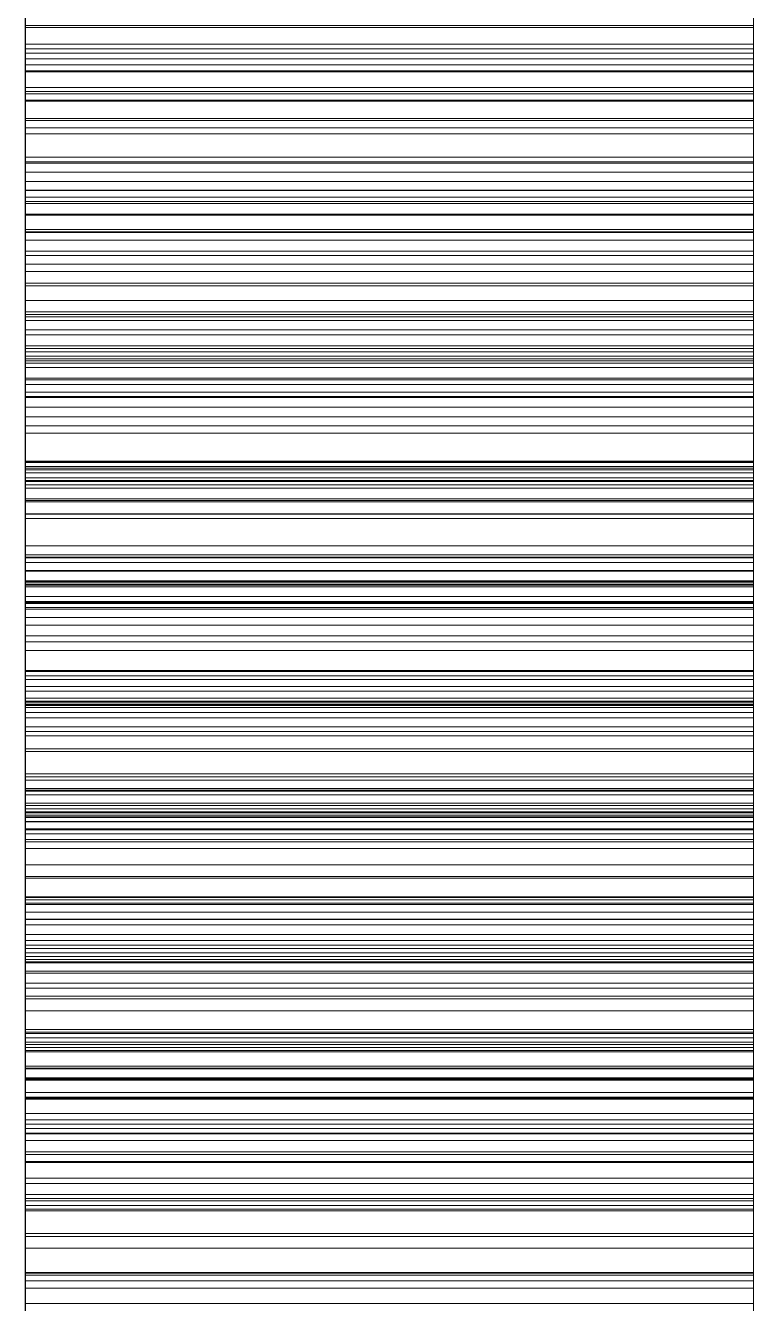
# Paper-space layout '01_三视图' of a CAD drawing. Header units: millimetres. Extents: x 8 to 451, y 8 to 289.
# Drawn here: x 157.5 to 157.64, y 90.6621 to 90.9078 of the extents above; entities that cross this region are included whole.
import ezdxf

# ---------------------------------------------------------------- set-up
doc = ezdxf.new("R2010")
doc.units = ezdxf.units.MM
doc.linetypes.add('WP_HIDDEN', pattern=[2.3, 1.5, -0.8])
doc.layers.add('HIDDEN', color=7, linetype='WP_HIDDEN', lineweight=13)
doc.layers.add('VISIBLE', color=7, linetype='CONTINUOUS', lineweight=25)

psp = doc.layouts.new('01_三视图')

# ---------------------------------------------------------------- linework, layer by layer
at = {"layer": 'HIDDEN'}
for points in [[(157.5, 90.90743), (157.5, 90.9396)], [(157.64, 90.9396), (157.64, 90.90743)], [(157.5, 90.90425), (157.5, 90.93379)], [(157.64, 90.93379), (157.64, 90.90425)], [(157.5, 90.92831), (157.5, 90.89914)], [(157.64, 90.89914), (157.64, 90.92831)], [(157.5, 90.92559), (157.5, 90.90331)], [(157.64, 90.90331), (157.64, 90.92559)], [(157.5, 90.9245), (157.5, 90.90253)], [(157.5, 90.92363), (157.5, 90.90143)], [(157.5, 90.89516), (157.5, 90.92304)], [(157.64, 90.90253), (157.64, 90.9245)], [(157.64, 90.90143), (157.64, 90.92363)], [(157.64, 90.92304), (157.64, 90.89516)], [(157.5, 90.89893), (157.5, 90.9211)], [(157.64, 90.9211), (157.64, 90.89893)], [(157.5, 90.91987), (157.5, 90.89347)], [(157.5, 90.91873), (157.5, 90.90026)], [(157.5, 90.91812), (157.5, 90.89588)], [(157.64, 90.89347), (157.64, 90.91987)], [(157.64, 90.90026), (157.64, 90.91873)], [(157.64, 90.89588), (157.64, 90.91812)], [(157.5, 90.88995), (157.5, 90.91441)], [(157.5, 90.91439), (157.5, 90.89472)], [(157.5, 90.88814), (157.5, 90.91335)], [(157.64, 90.91441), (157.64, 90.88995)], [(157.64, 90.89472), (157.64, 90.91439)], [(157.64, 90.91335), (157.64, 90.88814)], [(157.5, 90.91248), (157.5, 90.87155)], [(157.5, 90.89327), (157.5, 90.91182)], [(157.64, 90.87155), (157.64, 90.91248)], [(157.64, 90.91182), (157.64, 90.89327)], [(157.5, 90.88955), (157.5, 90.91041)], [(157.64, 90.91041), (157.64, 90.88955)], [(157.5, 90.88698), (157.5, 90.90782)], [(157.5, 90.90782), (157.64, 90.90782)], [(157.5, 90.87615), (157.5, 90.90743)], [(157.5, 90.90743), (157.64, 90.90743)], [(157.64, 90.90782), (157.64, 90.88698)], [(157.64, 90.90743), (157.64, 90.87615)], [(157.5, 90.90425), (157.64, 90.90425)], [(157.5, 90.87609), (157.5, 90.90425)], [(157.5, 90.90331), (157.5, 90.88162)], [(157.5, 90.90331), (157.64, 90.90331)], [(157.64, 90.90425), (157.64, 90.87609)], [(157.64, 90.88162), (157.64, 90.90331)], [(157.5, 90.90253), (157.5, 90.88251)], [(157.5, 90.90253), (157.64, 90.90253)], [(157.5, 90.90143), (157.5, 90.87965)], [(157.5, 90.90143), (157.64, 90.90143)], [(157.64, 90.88251), (157.64, 90.90253)], [(157.64, 90.87965), (157.64, 90.90143)], [(157.5, 90.90026), (157.5, 90.88133)], [(157.5, 90.90026), (157.64, 90.90026)], [(157.5, 90.89914), (157.5, 90.87139)], [(157.5, 90.89914), (157.64, 90.89914)], [(157.5, 90.89893), (157.64, 90.89893)], [(157.5, 90.87783), (157.5, 90.89893)], [(157.64, 90.88133), (157.64, 90.90026)], [(157.64, 90.87139), (157.64, 90.89914)], [(157.64, 90.89893), (157.64, 90.87783)], [(157.5, 90.89588), (157.5, 90.87484)], [(157.5, 90.89588), (157.64, 90.89588)], [(157.5, 90.89516), (157.64, 90.89516)], [(157.5, 90.8686), (157.5, 90.89516)], [(157.5, 90.89472), (157.5, 90.87401)], [(157.5, 90.89472), (157.64, 90.89472)], [(157.5, 90.89347), (157.5, 90.86809)], [(157.5, 90.89347), (157.64, 90.89347)], [(157.64, 90.87484), (157.64, 90.89588)], [(157.64, 90.89516), (157.64, 90.8686)], [(157.64, 90.87401), (157.64, 90.89472)], [(157.64, 90.86809), (157.64, 90.89347)], [(157.5, 90.87359), (157.5, 90.89327)], [(157.5, 90.89327), (157.64, 90.89327)], [(157.64, 90.89327), (157.64, 90.87359)], [(157.5, 90.86657), (157.5, 90.88995)], [(157.5, 90.88995), (157.64, 90.88995)], [(157.5, 90.86817), (157.5, 90.88955)], [(157.5, 90.88955), (157.64, 90.88955)], [(157.64, 90.88995), (157.64, 90.86657)], [(157.64, 90.88955), (157.64, 90.86817)], [(157.5, 90.86361), (157.5, 90.88814)], [(157.5, 90.88814), (157.64, 90.88814)], [(157.5, 90.86802), (157.5, 90.88698)], [(157.5, 90.88698), (157.64, 90.88698)], [(157.64, 90.88814), (157.64, 90.86361)], [(157.64, 90.88698), (157.64, 90.86802)], [(157.5, 90.88251), (157.5, 90.86442)], [(157.5, 90.88251), (157.64, 90.88251)], [(157.5, 90.88162), (157.5, 90.86053)], [(157.5, 90.88162), (157.64, 90.88162)], [(157.5, 90.88133), (157.5, 90.86195)], [(157.5, 90.88133), (157.64, 90.88133)], [(157.64, 90.86442), (157.64, 90.88251)], [(157.64, 90.86053), (157.64, 90.88162)], [(157.64, 90.86195), (157.64, 90.88133)], [(157.5, 90.87965), (157.5, 90.85829)], [(157.5, 90.87965), (157.64, 90.87965)], [(157.64, 90.85829), (157.64, 90.87965)], [(157.5, 90.87783), (157.64, 90.87783)], [(157.5, 90.85778), (157.5, 90.87783)], [(157.64, 90.87783), (157.64, 90.85778)], [(157.5, 90.84576), (157.5, 90.87615)], [(157.5, 90.87615), (157.64, 90.87615)], [(157.5, 90.87609), (157.64, 90.87609)], [(157.5, 90.84931), (157.5, 90.87609)], [(157.5, 90.87484), (157.5, 90.85499)], [(157.5, 90.87484), (157.64, 90.87484)], [(157.5, 90.87401), (157.5, 90.85225)], [(157.5, 90.87401), (157.64, 90.87401)], [(157.64, 90.87615), (157.64, 90.84576)], [(157.64, 90.87609), (157.64, 90.84931)], [(157.64, 90.85499), (157.64, 90.87484)], [(157.64, 90.85225), (157.64, 90.87401)], [(157.5, 90.85279), (157.5, 90.87359)], [(157.5, 90.87359), (157.64, 90.87359)], [(157.5, 90.87155), (157.5, 90.85183)], [(157.5, 90.87155), (157.64, 90.87155)], [(157.5, 90.87139), (157.5, 90.84508)], [(157.5, 90.87139), (157.64, 90.87139)], [(157.64, 90.87359), (157.64, 90.85279)], [(157.64, 90.85183), (157.64, 90.87155)], [(157.64, 90.84508), (157.64, 90.87139)], [(157.5, 90.8686), (157.64, 90.8686)], [(157.5, 90.84338), (157.5, 90.8686)], [(157.5, 90.84626), (157.5, 90.86817)], [(157.5, 90.86817), (157.64, 90.86817)], [(157.5, 90.86809), (157.5, 90.84373)], [(157.5, 90.86809), (157.64, 90.86809)], [(157.5, 90.85113), (157.5, 90.86802)], [(157.5, 90.86802), (157.64, 90.86802)], [(157.5, 90.84427), (157.5, 90.86657)], [(157.5, 90.86657), (157.64, 90.86657)], [(157.64, 90.8686), (157.64, 90.84338)], [(157.64, 90.86817), (157.64, 90.84626)], [(157.64, 90.84373), (157.64, 90.86809)], [(157.64, 90.86802), (157.64, 90.85113)], [(157.64, 90.86657), (157.64, 90.84427)], [(157.5, 90.86442), (157.5, 90.84837)], [(157.5, 90.86442), (157.64, 90.86442)], [(157.64, 90.84837), (157.64, 90.86442)], [(157.5, 90.83973), (157.5, 90.86361)], [(157.5, 90.86361), (157.64, 90.86361)], [(157.5, 90.86195), (157.5, 90.8421)], [(157.5, 90.86195), (157.64, 90.86195)], [(157.64, 90.86361), (157.64, 90.83973)], [(157.64, 90.8421), (157.64, 90.86195)], [(157.5, 90.86053), (157.5, 90.84003)], [(157.5, 90.86053), (157.64, 90.86053)], [(157.64, 90.84003), (157.64, 90.86053)], [(157.5, 90.85829), (157.5, 90.83736)], [(157.5, 90.85829), (157.64, 90.85829)], [(157.5, 90.85778), (157.64, 90.85778)], [(157.5, 90.83881), (157.5, 90.85778)], [(157.64, 90.83736), (157.64, 90.85829)], [(157.64, 90.85778), (157.64, 90.83881)], [(157.5, 90.85499), (157.5, 90.83633)], [(157.5, 90.85499), (157.64, 90.85499)], [(157.64, 90.83633), (157.64, 90.85499)], [(157.5, 90.83086), (157.5, 90.85279)], [(157.5, 90.85279), (157.64, 90.85279)], [(157.5, 90.85225), (157.5, 90.82945)], [(157.5, 90.85225), (157.64, 90.85225)], [(157.5, 90.85183), (157.5, 90.8326)], [(157.5, 90.85183), (157.64, 90.85183)], [(157.64, 90.85279), (157.64, 90.83086)], [(157.64, 90.82945), (157.64, 90.85225)], [(157.64, 90.8326), (157.64, 90.85183)], [(157.5, 90.83649), (157.5, 90.85113)], [(157.5, 90.85113), (157.64, 90.85113)], [(157.5, 90.84931), (157.64, 90.84931)], [(157.5, 90.8239), (157.5, 90.84931)], [(157.64, 90.85113), (157.64, 90.83649)], [(157.64, 90.84931), (157.64, 90.8239)], [(157.5, 90.84837), (157.5, 90.83446)], [(157.5, 90.84837), (157.64, 90.84837)], [(157.64, 90.83446), (157.64, 90.84837)], [(157.5, 90.82383), (157.5, 90.84626)], [(157.5, 90.84626), (157.64, 90.84626)], [(157.5, 90.81626), (157.5, 90.84576)], [(157.5, 90.84576), (157.64, 90.84576)], [(157.5, 90.84508), (157.5, 90.82019)], [(157.5, 90.84508), (157.64, 90.84508)], [(157.64, 90.84626), (157.64, 90.82383)], [(157.64, 90.84576), (157.64, 90.81626)], [(157.64, 90.82019), (157.64, 90.84508)], [(157.5, 90.82305), (157.5, 90.84427)], [(157.5, 90.84427), (157.64, 90.84427)], [(157.5, 90.84373), (157.5, 90.82038)], [(157.5, 90.84373), (157.64, 90.84373)], [(157.5, 90.84338), (157.64, 90.84338)], [(157.5, 90.81949), (157.5, 90.84338)], [(157.5, 90.84294), (157.5, 90.82238)], [(157.5, 90.80548), (157.5, 90.84294)], [(157.5, 90.84294), (157.64, 90.84294)], [(157.5, 90.8421), (157.5, 90.8218)], [(157.5, 90.8421), (157.64, 90.8421)], [(157.64, 90.84427), (157.64, 90.82305)], [(157.64, 90.82038), (157.64, 90.84373)], [(157.64, 90.84338), (157.64, 90.81949)], [(157.64, 90.84294), (157.64, 90.80548)], [(157.64, 90.82238), (157.64, 90.84294)], [(157.64, 90.8218), (157.64, 90.8421)], [(157.5, 90.84003), (157.5, 90.82013)], [(157.5, 90.84003), (157.64, 90.84003)], [(157.5, 90.81653), (157.5, 90.83973)], [(157.5, 90.83973), (157.64, 90.83973)], [(157.64, 90.82013), (157.64, 90.84003)], [(157.64, 90.83973), (157.64, 90.81653)], [(157.5, 90.83881), (157.64, 90.83881)], [(157.5, 90.82089), (157.5, 90.83881)], [(157.5, 90.83736), (157.5, 90.81685)], [(157.5, 90.83736), (157.64, 90.83736)], [(157.64, 90.83881), (157.64, 90.82089)], [(157.64, 90.81685), (157.64, 90.83736)], [(157.5, 90.8241), (157.5, 90.83649)], [(157.5, 90.83649), (157.64, 90.83649)], [(157.5, 90.83633), (157.5, 90.81886)], [(157.5, 90.83633), (157.64, 90.83633)], [(157.64, 90.83649), (157.64, 90.8241)], [(157.64, 90.81886), (157.64, 90.83633)], [(157.5, 90.83446), (157.5, 90.8227)], [(157.5, 90.83446), (157.64, 90.83446)], [(157.5, 90.8326), (157.5, 90.81387)], [(157.5, 90.8326), (157.64, 90.8326)], [(157.64, 90.8227), (157.64, 90.83446)], [(157.64, 90.81387), (157.64, 90.8326)], [(157.5, 90.80781), (157.5, 90.83086)], [(157.5, 90.83086), (157.64, 90.83086)], [(157.64, 90.83086), (157.64, 90.80781)], [(157.5, 90.82945), (157.5, 90.80561)], [(157.5, 90.82945), (157.64, 90.82945)], [(157.64, 90.80561), (157.64, 90.82945)], [(157.5, 90.81397), (157.5, 90.8241)], [(157.5, 90.8241), (157.64, 90.8241)], [(157.5, 90.8239), (157.64, 90.8239)], [(157.5, 90.79988), (157.5, 90.8239)], [(157.5, 90.80087), (157.5, 90.82383)], [(157.5, 90.82383), (157.64, 90.82383)], [(157.5, 90.8029), (157.5, 90.82305)], [(157.5, 90.82305), (157.64, 90.82305)], [(157.5, 90.8227), (157.5, 90.81307)], [(157.5, 90.8227), (157.64, 90.8227)], [(157.5, 90.82238), (157.5, 90.79257)], [(157.5, 90.82238), (157.64, 90.82238)], [(157.64, 90.8241), (157.64, 90.81397)], [(157.64, 90.8239), (157.64, 90.79988)], [(157.64, 90.82383), (157.64, 90.80087)], [(157.64, 90.82305), (157.64, 90.8029)], [(157.64, 90.81307), (157.64, 90.8227)], [(157.64, 90.79257), (157.64, 90.82238)], [(157.5, 90.8218), (157.5, 90.80105)], [(157.5, 90.8218), (157.64, 90.8218)], [(157.5, 90.82089), (157.64, 90.82089)], [(157.5, 90.80459), (157.5, 90.82089)], [(157.5, 90.82038), (157.5, 90.79805)], [(157.5, 90.82038), (157.64, 90.82038)], [(157.5, 90.82019), (157.5, 90.79673)], [(157.5, 90.82019), (157.64, 90.82019)], [(157.5, 90.82013), (157.5, 90.80082)], [(157.5, 90.82013), (157.64, 90.82013)], [(157.64, 90.80105), (157.64, 90.8218)], [(157.64, 90.82089), (157.64, 90.80459)], [(157.64, 90.79805), (157.64, 90.82038)], [(157.64, 90.79673), (157.64, 90.82019)], [(157.64, 90.80082), (157.64, 90.82013)], [(157.5, 90.81949), (157.64, 90.81949)], [(157.5, 90.79694), (157.5, 90.81949)], [(157.5, 90.81886), (157.5, 90.80304)], [(157.5, 90.81886), (157.64, 90.81886)], [(157.64, 90.81949), (157.64, 90.79694)], [(157.64, 90.80304), (157.64, 90.81886)], [(157.5, 90.81685), (157.5, 90.79677)], [(157.5, 90.81685), (157.64, 90.81685)], [(157.5, 90.79399), (157.5, 90.81653)], [(157.5, 90.81653), (157.64, 90.81653)], [(157.5, 90.78764), (157.5, 90.81626)], [(157.5, 90.81626), (157.64, 90.81626)], [(157.64, 90.79677), (157.64, 90.81685)], [(157.64, 90.81653), (157.64, 90.79399)], [(157.64, 90.81626), (157.64, 90.78764)], [(157.5, 90.80608), (157.5, 90.81397)], [(157.5, 90.81397), (157.64, 90.81397)], [(157.5, 90.81387), (157.5, 90.79564)], [(157.5, 90.81387), (157.64, 90.81387)], [(157.5, 90.81307), (157.5, 90.80558)], [(157.5, 90.81307), (157.64, 90.81307)], [(157.64, 90.81397), (157.64, 90.80608)], [(157.64, 90.79564), (157.64, 90.81387)], [(157.64, 90.80558), (157.64, 90.81307)], [(157.5, 90.78364), (157.5, 90.80781)], [(157.5, 90.80781), (157.64, 90.80781)], [(157.64, 90.80781), (157.64, 90.78364)], [(157.5, 90.80045), (157.5, 90.80608)], [(157.5, 90.80608), (157.64, 90.80608)], [(157.5, 90.80561), (157.5, 90.78072)], [(157.5, 90.80561), (157.64, 90.80561)], [(157.5, 90.80558), (157.5, 90.80023)], [(157.5, 90.80558), (157.64, 90.80558)], [(157.5, 90.77124), (157.5, 90.80548)], [(157.5, 90.80548), (157.64, 90.80548)], [(157.64, 90.80608), (157.64, 90.80045)], [(157.64, 90.78072), (157.64, 90.80561)], [(157.64, 90.80023), (157.64, 90.80558)], [(157.64, 90.80548), (157.64, 90.77124)], [(157.5, 90.80459), (157.64, 90.80459)], [(157.5, 90.79047), (157.5, 90.80459)], [(157.5, 90.80304), (157.5, 90.78932)], [(157.5, 90.80304), (157.64, 90.80304)], [(157.5, 90.78384), (157.5, 90.8029)], [(157.5, 90.8029), (157.64, 90.8029)], [(157.64, 90.80459), (157.64, 90.79047)], [(157.64, 90.78932), (157.64, 90.80304)], [(157.64, 90.8029), (157.64, 90.78384)], [(157.5, 90.80105), (157.5, 90.77983)], [(157.5, 90.80105), (157.64, 90.80105)], [(157.5, 90.77738), (157.5, 90.80087)], [(157.5, 90.80087), (157.64, 90.80087)], [(157.5, 90.80082), (157.5, 90.78211)], [(157.5, 90.80082), (157.64, 90.80082)], [(157.5, 90.79708), (157.5, 90.80045)], [(157.5, 90.80045), (157.64, 90.80045)], [(157.5, 90.80023), (157.5, 90.79702)], [(157.5, 90.80023), (157.64, 90.80023)], [(157.64, 90.77983), (157.64, 90.80105)], [(157.64, 90.80087), (157.64, 90.77738)], [(157.64, 90.78211), (157.64, 90.80082)], [(157.64, 90.80045), (157.64, 90.79708)], [(157.64, 90.79702), (157.64, 90.80023)], [(157.5, 90.79988), (157.64, 90.79988)], [(157.5, 90.77724), (157.5, 90.79988)], [(157.5, 90.79805), (157.5, 90.77673)], [(157.5, 90.79805), (157.64, 90.79805)], [(157.64, 90.79988), (157.64, 90.77724)], [(157.64, 90.77673), (157.64, 90.79805)], [(157.5, 90.79595), (157.5, 90.79708)], [(157.5, 90.79708), (157.64, 90.79708)], [(157.5, 90.79702), (157.5, 90.79595)], [(157.5, 90.79702), (157.64, 90.79702)], [(157.5, 90.79694), (157.64, 90.79694)], [(157.5, 90.77572), (157.5, 90.79694)], [(157.5, 90.79677), (157.5, 90.77711)], [(157.5, 90.79677), (157.64, 90.79677)], [(157.5, 90.79673), (157.5, 90.7747)], [(157.5, 90.79673), (157.64, 90.79673)], [(157.5, 90.79595), (157.64, 90.79595)], [(157.5, 90.79564), (157.5, 90.7779)], [(157.5, 90.79564), (157.64, 90.79564)], [(157.64, 90.79708), (157.64, 90.79595)], [(157.64, 90.79595), (157.64, 90.79702)], [(157.64, 90.79694), (157.64, 90.77572)], [(157.64, 90.77711), (157.64, 90.79677)], [(157.64, 90.7747), (157.64, 90.79673)], [(157.64, 90.7779), (157.64, 90.79564)], [(157.5, 90.77211), (157.5, 90.79399)], [(157.5, 90.79399), (157.64, 90.79399)], [(157.64, 90.79399), (157.64, 90.77211)], [(157.5, 90.79257), (157.5, 90.76338)], [(157.5, 90.79257), (157.64, 90.79257)], [(157.5, 90.79047), (157.64, 90.79047)], [(157.5, 90.77851), (157.5, 90.79047)], [(157.64, 90.76338), (157.64, 90.79257)], [(157.64, 90.79047), (157.64, 90.77851)], [(157.5, 90.78932), (157.5, 90.77772)], [(157.5, 90.78932), (157.64, 90.78932)], [(157.64, 90.77772), (157.64, 90.78932)], [(157.5, 90.75992), (157.5, 90.78764)], [(157.5, 90.78764), (157.64, 90.78764)], [(157.64, 90.78764), (157.64, 90.75992)], [(157.5, 90.77299), (157.5, 90.78384)], [(157.5, 90.78384), (157.64, 90.78384)], [(157.5, 90.75834), (157.5, 90.78364)], [(157.5, 90.78364), (157.64, 90.78364)], [(157.64, 90.78384), (157.64, 90.77299)], [(157.64, 90.78364), (157.64, 90.75834)], [(157.5, 90.78282), (157.5, 90.74958)], [(157.5, 90.75604), (157.5, 90.78282)], [(157.5, 90.78282), (157.64, 90.78282)], [(157.5, 90.78211), (157.5, 90.76399)], [(157.5, 90.78211), (157.64, 90.78211)], [(157.5, 90.78072), (157.5, 90.75478)], [(157.5, 90.78072), (157.64, 90.78072)], [(157.64, 90.78282), (157.64, 90.75604)], [(157.64, 90.74958), (157.64, 90.78282)], [(157.64, 90.76399), (157.64, 90.78211)], [(157.64, 90.75478), (157.64, 90.78072)], [(157.5, 90.77983), (157.5, 90.73603)], [(157.5, 90.77983), (157.64, 90.77983)], [(157.5, 90.77851), (157.64, 90.77851)], [(157.5, 90.76874), (157.5, 90.77851)], [(157.64, 90.73603), (157.64, 90.77983)], [(157.64, 90.77851), (157.64, 90.76874)], [(157.5, 90.7779), (157.5, 90.76065)], [(157.5, 90.7779), (157.64, 90.7779)], [(157.5, 90.77772), (157.5, 90.76823)], [(157.5, 90.77772), (157.64, 90.77772)], [(157.5, 90.75337), (157.5, 90.77738)], [(157.5, 90.77738), (157.64, 90.77738)], [(157.5, 90.77724), (157.64, 90.77724)], [(157.5, 90.75666), (157.5, 90.77724)], [(157.5, 90.77711), (157.5, 90.75788)], [(157.5, 90.77711), (157.64, 90.77711)], [(157.5, 90.77673), (157.5, 90.75722)], [(157.5, 90.77673), (157.64, 90.77673)], [(157.5, 90.77572), (157.64, 90.77572)], [(157.5, 90.75644), (157.5, 90.77572)], [(157.64, 90.76065), (157.64, 90.7779)], [(157.64, 90.76823), (157.64, 90.77772)], [(157.64, 90.77738), (157.64, 90.75337)], [(157.64, 90.77724), (157.64, 90.75666)], [(157.64, 90.75788), (157.64, 90.77711)], [(157.64, 90.75722), (157.64, 90.77673)], [(157.64, 90.77572), (157.64, 90.75644)], [(157.5, 90.7747), (157.5, 90.75471)], [(157.5, 90.7747), (157.64, 90.7747)], [(157.64, 90.75471), (157.64, 90.7747)], [(157.5, 90.76277), (157.5, 90.77299)], [(157.5, 90.77299), (157.64, 90.77299)], [(157.5, 90.75091), (157.5, 90.77211)], [(157.5, 90.77211), (157.64, 90.77211)], [(157.5, 90.7402), (157.5, 90.77124)], [(157.5, 90.77124), (157.64, 90.77124)], [(157.64, 90.77299), (157.64, 90.76277)], [(157.64, 90.77211), (157.64, 90.75091)], [(157.64, 90.77124), (157.64, 90.7402)], [(157.5, 90.76874), (157.64, 90.76874)], [(157.5, 90.76113), (157.5, 90.76874)], [(157.5, 90.76823), (157.5, 90.76084)], [(157.5, 90.76823), (157.64, 90.76823)], [(157.64, 90.76874), (157.64, 90.76113)], [(157.64, 90.76084), (157.64, 90.76823)], [(157.5, 90.76399), (157.5, 90.74647)], [(157.5, 90.76399), (157.64, 90.76399)], [(157.5, 90.76338), (157.5, 90.73494)], [(157.5, 90.76338), (157.64, 90.76338)], [(157.64, 90.74647), (157.64, 90.76399)], [(157.64, 90.73494), (157.64, 90.76338)], [(157.5, 90.75319), (157.5, 90.76277)], [(157.5, 90.76277), (157.64, 90.76277)], [(157.5, 90.76113), (157.64, 90.76113)], [(157.5, 90.7557), (157.5, 90.76113)], [(157.5, 90.76084), (157.5, 90.75557)], [(157.5, 90.76084), (157.64, 90.76084)], [(157.64, 90.76277), (157.64, 90.75319)], [(157.64, 90.76113), (157.64, 90.7557)], [(157.64, 90.75557), (157.64, 90.76084)], [(157.5, 90.76065), (157.5, 90.74391)], [(157.5, 90.76065), (157.64, 90.76065)], [(157.5, 90.73308), (157.5, 90.75992)], [(157.5, 90.75992), (157.64, 90.75992)], [(157.5, 90.73192), (157.5, 90.75834)], [(157.5, 90.75834), (157.64, 90.75834)], [(157.64, 90.74391), (157.64, 90.76065)], [(157.64, 90.75992), (157.64, 90.73308)], [(157.64, 90.75834), (157.64, 90.73192)], [(157.5, 90.75788), (157.5, 90.73907)], [(157.5, 90.75788), (157.64, 90.75788)], [(157.5, 90.75722), (157.5, 90.74031)], [(157.5, 90.75722), (157.64, 90.75722)], [(157.5, 90.75666), (157.64, 90.75666)], [(157.5, 90.73882), (157.5, 90.75666)], [(157.5, 90.75644), (157.64, 90.75644)], [(157.5, 90.73974), (157.5, 90.75644)], [(157.5, 90.73102), (157.5, 90.75604)], [(157.5, 90.75604), (157.64, 90.75604)], [(157.64, 90.73907), (157.64, 90.75788)], [(157.64, 90.74031), (157.64, 90.75722)], [(157.64, 90.75666), (157.64, 90.73882)], [(157.64, 90.75644), (157.64, 90.73974)], [(157.64, 90.75604), (157.64, 90.73102)], [(157.5, 90.7557), (157.64, 90.7557)], [(157.5, 90.75244), (157.5, 90.7557)], [(157.5, 90.75557), (157.5, 90.75241)], [(157.5, 90.75557), (157.64, 90.75557)], [(157.5, 90.75478), (157.5, 90.7278)], [(157.5, 90.75478), (157.64, 90.75478)], [(157.5, 90.75471), (157.5, 90.73739)], [(157.5, 90.75471), (157.64, 90.75471)], [(157.64, 90.7557), (157.64, 90.75244)], [(157.64, 90.75241), (157.64, 90.75557)], [(157.64, 90.7278), (157.64, 90.75478)], [(157.64, 90.73739), (157.64, 90.75471)], [(157.5, 90.72883), (157.5, 90.75337)], [(157.5, 90.75337), (157.64, 90.75337)], [(157.5, 90.74425), (157.5, 90.75319)], [(157.5, 90.75319), (157.64, 90.75319)], [(157.5, 90.75244), (157.64, 90.75244)], [(157.5, 90.75135), (157.5, 90.75244)], [(157.5, 90.75241), (157.5, 90.75135)], [(157.5, 90.75241), (157.64, 90.75241)], [(157.5, 90.75135), (157.64, 90.75135)], [(157.64, 90.75337), (157.64, 90.72883)], [(157.64, 90.75319), (157.64, 90.74425)], [(157.64, 90.75244), (157.64, 90.75135)], [(157.64, 90.75135), (157.64, 90.75241)], [(157.5, 90.73037), (157.5, 90.75091)], [(157.5, 90.75091), (157.64, 90.75091)], [(157.5, 90.74958), (157.5, 90.71839)], [(157.5, 90.74958), (157.64, 90.74958)], [(157.64, 90.75091), (157.64, 90.73037)], [(157.64, 90.71839), (157.64, 90.74958)], [(157.5, 90.74647), (157.5, 90.72954)], [(157.5, 90.74647), (157.64, 90.74647)], [(157.64, 90.72954), (157.64, 90.74647)], [(157.5, 90.73593), (157.5, 90.74425)], [(157.5, 90.74425), (157.64, 90.74425)], [(157.5, 90.74391), (157.5, 90.72765)], [(157.5, 90.74391), (157.64, 90.74391)], [(157.64, 90.74425), (157.64, 90.73593)], [(157.64, 90.72765), (157.64, 90.74391)], [(157.5, 90.74031), (157.5, 90.726)], [(157.5, 90.74031), (157.64, 90.74031)], [(157.5, 90.71238), (157.5, 90.7402)], [(157.5, 90.7402), (157.64, 90.7402)], [(157.5, 90.73974), (157.64, 90.73974)], [(157.5, 90.72561), (157.5, 90.73974)], [(157.5, 90.73907), (157.5, 90.72068)], [(157.5, 90.73907), (157.64, 90.73907)], [(157.5, 90.73882), (157.64, 90.73882)], [(157.5, 90.72373), (157.5, 90.73882)], [(157.64, 90.726), (157.64, 90.74031)], [(157.64, 90.7402), (157.64, 90.71238)], [(157.64, 90.73974), (157.64, 90.72561)], [(157.64, 90.72068), (157.64, 90.73907)], [(157.64, 90.73882), (157.64, 90.72373)], [(157.5, 90.73739), (157.5, 90.72274)], [(157.5, 90.73739), (157.64, 90.73739)], [(157.64, 90.72274), (157.64, 90.73739)], [(157.5, 90.73603), (157.5, 90.70549)], [(157.5, 90.73603), (157.64, 90.73603)], [(157.5, 90.72826), (157.5, 90.73593)], [(157.5, 90.73593), (157.64, 90.73593)], [(157.5, 90.73494), (157.5, 90.70723)], [(157.5, 90.73494), (157.64, 90.73494)], [(157.64, 90.70549), (157.64, 90.73603)], [(157.64, 90.73593), (157.64, 90.72826)], [(157.64, 90.70723), (157.64, 90.73494)], [(157.5, 90.70739), (157.5, 90.73308)], [(157.5, 90.73308), (157.64, 90.73308)], [(157.5, 90.7053), (157.5, 90.73192)], [(157.5, 90.73192), (157.64, 90.73192)], [(157.64, 90.73308), (157.64, 90.70739)], [(157.64, 90.73192), (157.64, 90.7053)], [(157.5, 90.70775), (157.5, 90.73102)], [(157.5, 90.73102), (157.64, 90.73102)], [(157.5, 90.71049), (157.5, 90.73037)], [(157.5, 90.73037), (157.64, 90.73037)], [(157.5, 90.72954), (157.5, 90.7132)], [(157.5, 90.72954), (157.64, 90.72954)], [(157.64, 90.73102), (157.64, 90.70775)], [(157.64, 90.73037), (157.64, 90.71049)], [(157.64, 90.7132), (157.64, 90.72954)], [(157.5, 90.70163), (157.5, 90.72883)], [(157.5, 90.72883), (157.64, 90.72883)], [(157.5, 90.72121), (157.5, 90.72826)], [(157.5, 90.72826), (157.64, 90.72826)], [(157.5, 90.7278), (157.5, 90.6958)], [(157.5, 90.7278), (157.64, 90.7278)], [(157.5, 90.72765), (157.5, 90.7119)], [(157.5, 90.72765), (157.64, 90.72765)], [(157.64, 90.72883), (157.64, 90.70163)], [(157.64, 90.72826), (157.64, 90.72121)], [(157.64, 90.6958), (157.64, 90.7278)], [(157.64, 90.7119), (157.64, 90.72765)], [(157.5, 90.726), (157.5, 90.7143)], [(157.5, 90.726), (157.64, 90.726)], [(157.5, 90.72561), (157.64, 90.72561)], [(157.5, 90.71404), (157.5, 90.72561)], [(157.64, 90.7143), (157.64, 90.726)], [(157.64, 90.72561), (157.64, 90.71404)], [(157.5, 90.72373), (157.64, 90.72373)], [(157.5, 90.71138), (157.5, 90.72373)], [(157.5, 90.72274), (157.5, 90.71074)], [(157.5, 90.72274), (157.64, 90.72274)], [(157.64, 90.72373), (157.64, 90.71138)], [(157.64, 90.71074), (157.64, 90.72274)], [(157.5, 90.71481), (157.5, 90.72121)], [(157.5, 90.72121), (157.64, 90.72121)], [(157.5, 90.72068), (157.5, 90.70272)], [(157.5, 90.72068), (157.64, 90.72068)], [(157.64, 90.72121), (157.64, 90.71481)], [(157.64, 90.70272), (157.64, 90.72068)], [(157.5, 90.71839), (157.5, 90.68924)], [(157.5, 90.71839), (157.64, 90.71839)], [(157.64, 90.68924), (157.64, 90.71839)], [(157.5, 90.53309), (157.5, 90.71481)], [(157.5, 90.71481), (157.64, 90.71481)], [(157.5, 90.7143), (157.5, 90.70519)], [(157.5, 90.7143), (157.64, 90.7143)], [(157.64, 90.71481), (157.64, 90.53309)], [(157.64, 90.70519), (157.64, 90.7143)], [(157.5, 90.71404), (157.64, 90.71404)], [(157.5, 90.70505), (157.5, 90.71404)], [(157.5, 90.7132), (157.5, 90.69746)], [(157.5, 90.7132), (157.64, 90.7132)], [(157.5, 90.68096), (157.5, 90.71238)], [(157.5, 90.71238), (157.64, 90.71238)], [(157.5, 90.7119), (157.5, 90.69664)], [(157.5, 90.7119), (157.64, 90.7119)], [(157.64, 90.71404), (157.64, 90.70505)], [(157.64, 90.69746), (157.64, 90.7132)], [(157.64, 90.71238), (157.64, 90.68096)], [(157.64, 90.69664), (157.64, 90.7119)], [(157.5, 90.71138), (157.64, 90.71138)], [(157.5, 90.70177), (157.5, 90.71138)], [(157.5, 90.71074), (157.5, 90.70142)], [(157.5, 90.71074), (157.64, 90.71074)], [(157.5, 90.69128), (157.5, 90.71049)], [(157.5, 90.71049), (157.64, 90.71049)], [(157.64, 90.71138), (157.64, 90.70177)], [(157.64, 90.70142), (157.64, 90.71074)], [(157.64, 90.71049), (157.64, 90.69128)], [(157.5, 90.68625), (157.5, 90.70775)], [(157.5, 90.70775), (157.64, 90.70775)], [(157.5, 90.68311), (157.5, 90.70739)], [(157.5, 90.70739), (157.64, 90.70739)], [(157.5, 90.70723), (157.5, 90.68026)], [(157.5, 90.70723), (157.64, 90.70723)], [(157.64, 90.70775), (157.64, 90.68625)], [(157.64, 90.70739), (157.64, 90.68311)], [(157.64, 90.68026), (157.64, 90.70723)], [(157.5, 90.70549), (157.5, 90.67557)], [(157.5, 90.70549), (157.64, 90.70549)], [(157.5, 90.67994), (157.5, 90.7053)], [(157.5, 90.7053), (157.64, 90.7053)], [(157.5, 90.70519), (157.5, 90.69869)], [(157.5, 90.70519), (157.64, 90.70519)], [(157.5, 90.70505), (157.64, 90.70505)], [(157.5, 90.69863), (157.5, 90.70505)], [(157.64, 90.67557), (157.64, 90.70549)], [(157.64, 90.7053), (157.64, 90.67994)], [(157.64, 90.69869), (157.64, 90.70519)], [(157.64, 90.70505), (157.64, 90.69863)], [(157.5, 90.70272), (157.5, 90.68518)], [(157.5, 90.70272), (157.64, 90.70272)], [(157.64, 90.68518), (157.64, 90.70272)], [(157.5, 90.70177), (157.64, 90.70177)], [(157.5, 90.69491), (157.5, 90.70177)], [(157.5, 90.67502), (157.5, 90.70163)], [(157.5, 90.70163), (157.64, 90.70163)], [(157.5, 90.70142), (157.5, 90.69476)], [(157.5, 90.70142), (157.64, 90.70142)], [(157.64, 90.70177), (157.64, 90.69491)], [(157.64, 90.70163), (157.64, 90.67502)], [(157.64, 90.69476), (157.64, 90.70142)], [(157.5, 90.69869), (157.5, 90.69479)], [(157.5, 90.69869), (157.64, 90.69869)], [(157.5, 90.69863), (157.64, 90.69863)], [(157.5, 90.69477), (157.5, 90.69863)], [(157.5, 90.69746), (157.5, 90.68232)], [(157.5, 90.69746), (157.64, 90.69746)], [(157.64, 90.69479), (157.64, 90.69869)], [(157.64, 90.69863), (157.64, 90.69477)], [(157.64, 90.68232), (157.64, 90.69746)], [(157.5, 90.69664), (157.5, 90.68187)], [(157.5, 90.69664), (157.64, 90.69664)], [(157.5, 90.6958), (157.5, 90.66506)], [(157.5, 90.6958), (157.64, 90.6958)], [(157.5, 90.69491), (157.64, 90.69491)], [(157.5, 90.6908), (157.5, 90.69491)], [(157.5, 90.69479), (157.5, 90.69349)], [(157.5, 90.69479), (157.64, 90.69479)], [(157.5, 90.69477), (157.64, 90.69477)], [(157.5, 90.69349), (157.5, 90.69477)], [(157.5, 90.69476), (157.5, 90.69076)], [(157.5, 90.69476), (157.64, 90.69476)], [(157.64, 90.68187), (157.64, 90.69664)], [(157.64, 90.66506), (157.64, 90.6958)], [(157.64, 90.69491), (157.64, 90.6908)], [(157.64, 90.69349), (157.64, 90.69479)], [(157.64, 90.69477), (157.64, 90.69349)], [(157.64, 90.69076), (157.64, 90.69476)], [(157.5, 90.69349), (157.64, 90.69349)], [(157.5, 90.67274), (157.5, 90.69128)], [(157.5, 90.69128), (157.64, 90.69128)], [(157.5, 90.6908), (157.64, 90.6908)], [(157.5, 90.68943), (157.5, 90.6908)], [(157.5, 90.69076), (157.5, 90.68943)], [(157.5, 90.69076), (157.64, 90.69076)], [(157.64, 90.69128), (157.64, 90.67274)], [(157.64, 90.6908), (157.64, 90.68943)], [(157.64, 90.68943), (157.64, 90.69076)], [(157.5, 90.68943), (157.64, 90.68943)], [(157.5, 90.68924), (157.5, 90.66214)], [(157.5, 90.68924), (157.64, 90.68924)], [(157.64, 90.66214), (157.64, 90.68924)], [(157.5, 90.66651), (157.5, 90.68625)], [(157.5, 90.68625), (157.64, 90.68625)], [(157.5, 90.68518), (157.5, 90.66807)], [(157.5, 90.68518), (157.64, 90.68518)], [(157.64, 90.68625), (157.64, 90.66651)], [(157.64, 90.66807), (157.64, 90.68518)], [(157.5, 90.66025), (157.5, 90.68311)], [(157.5, 90.68311), (157.64, 90.68311)], [(157.5, 90.68232), (157.5, 90.66794)], [(157.5, 90.68232), (157.64, 90.68232)], [(157.64, 90.68311), (157.64, 90.66025)], [(157.64, 90.66794), (157.64, 90.68232)], [(157.5, 90.68187), (157.5, 90.6676)], [(157.5, 90.68187), (157.64, 90.68187)], [(157.5, 90.65096), (157.5, 90.68096)], [(157.5, 90.68096), (157.64, 90.68096)], [(157.5, 90.68026), (157.5, 90.65403)], [(157.5, 90.68026), (157.64, 90.68026)], [(157.5, 90.65583), (157.5, 90.67994)], [(157.5, 90.67994), (157.64, 90.67994)], [(157.64, 90.6676), (157.64, 90.68187)], [(157.64, 90.68096), (157.64, 90.65096)], [(157.64, 90.65403), (157.64, 90.68026)], [(157.64, 90.67994), (157.64, 90.65583)], [(157.5, 90.67557), (157.5, 90.64625)], [(157.5, 90.67557), (157.64, 90.67557)], [(157.5, 90.64901), (157.5, 90.67502)], [(157.5, 90.67502), (157.64, 90.67502)], [(157.64, 90.64625), (157.64, 90.67557)], [(157.64, 90.67502), (157.64, 90.64901)], [(157.5, 90.65486), (157.5, 90.67274)], [(157.5, 90.67274), (157.64, 90.67274)], [(157.64, 90.67274), (157.64, 90.65486)], [(157.5, 90.66807), (157.5, 90.65138)], [(157.5, 90.66807), (157.64, 90.66807)], [(157.5, 90.66794), (157.5, 90.65448)], [(157.5, 90.66794), (157.64, 90.66794)], [(157.5, 90.6676), (157.5, 90.65393)], [(157.5, 90.6676), (157.64, 90.6676)], [(157.64, 90.65138), (157.64, 90.66807)], [(157.64, 90.65448), (157.64, 90.66794)], [(157.64, 90.65393), (157.64, 90.6676)], [(157.5, 90.64853), (157.5, 90.66651)], [(157.5, 90.66651), (157.64, 90.66651)], [(157.5, 90.66506), (157.5, 90.63559)], [(157.5, 90.66506), (157.64, 90.66506)], [(157.64, 90.66651), (157.64, 90.64853)], [(157.64, 90.63559), (157.64, 90.66506)], [(157.5, 90.66214), (157.64, 90.66214)]]:
    psp.add_lwpolyline(points, dxfattribs=at)
at = {"layer": 'VISIBLE'}
psp.add_lwpolyline([(157.5, 74.5), (157.5, 109.5)], dxfattribs=at)

doc.saveas('drawing.dxf')
